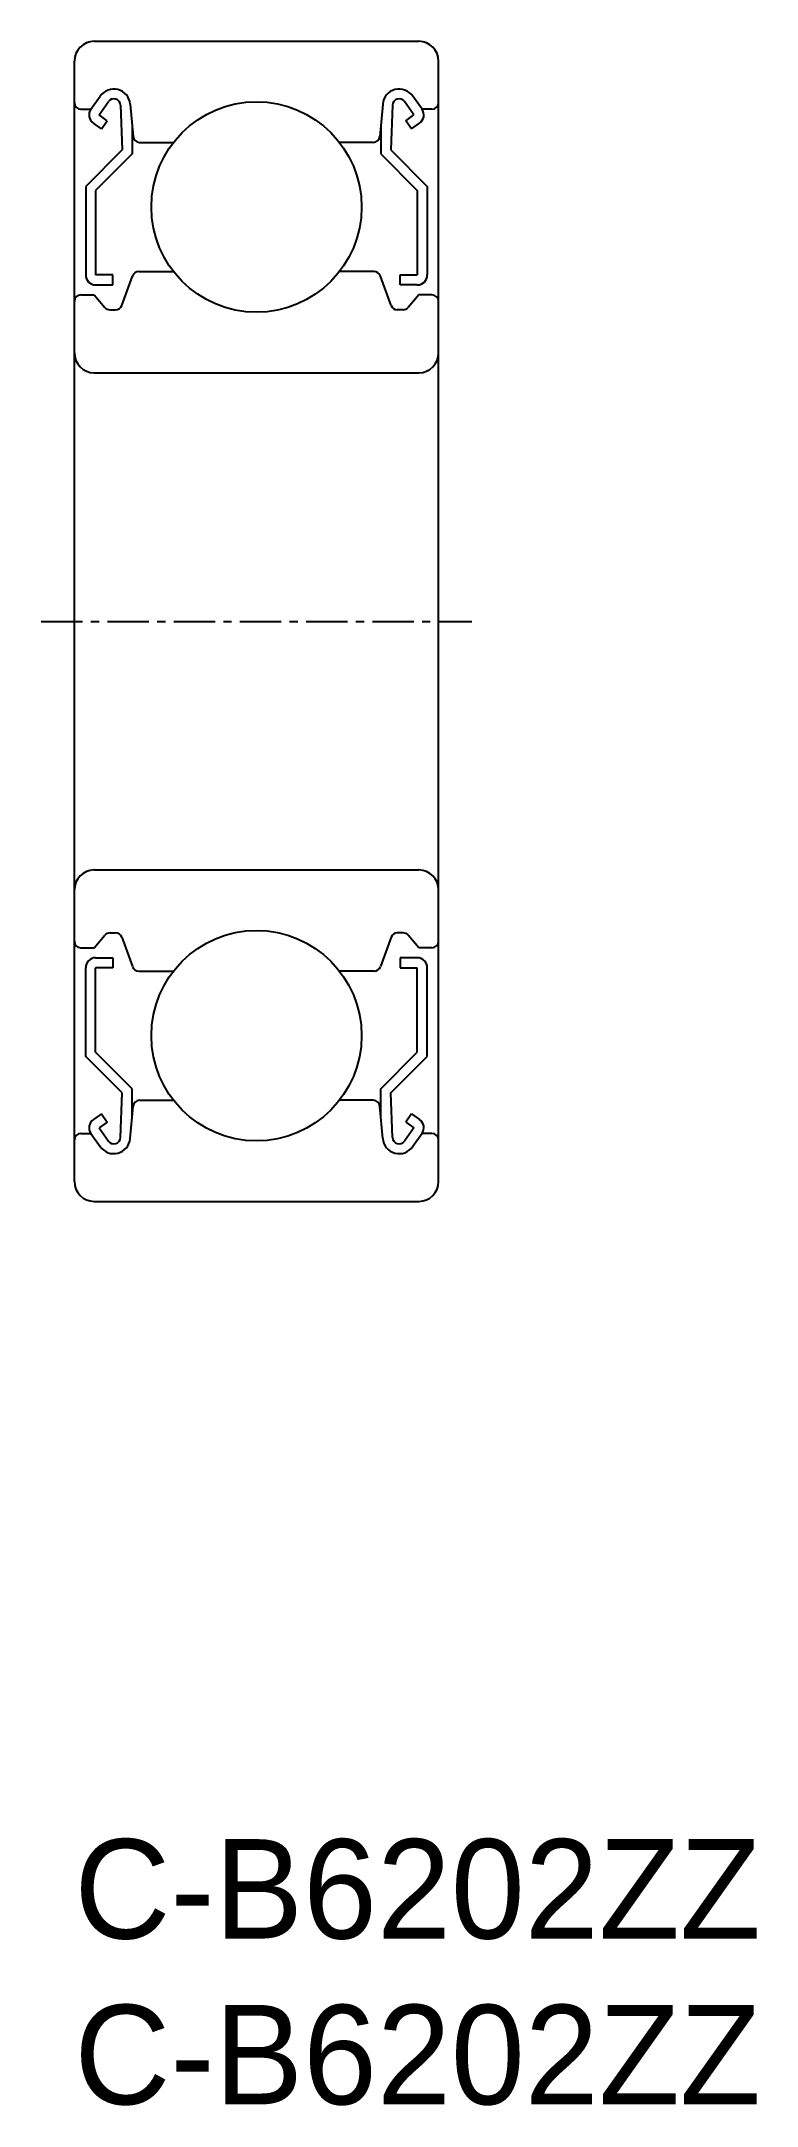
# Model space of a CAD drawing. Extents: x -1 to 20.6, y -8 to 54.2.
import ezdxf

# ---------------------------------------------------------------- set-up
doc = ezdxf.new("R2010")
doc.units = 0
doc.linetypes.add('CENTER', pattern=[2, 1.25, -0.25, 0.25, -0.25])
doc.layers.get('0').update_dxf_attribs({"linetype": 'CONTINUOUS'})
doc.layers.add('CENTER', color=1, linetype='CENTER')

msp = doc.modelspace()

# ---------------------------------------------------------------- linework, layer by layer
at = {"color": 7, "linetype": 'CONTINUOUS'}
for p, q in [((0.6, 54.24), (10.4, 54.24)), ((0, 19.84), (0, 53.64)), ((11, 19.84), (11, 53.64)), ((0.5, 52.19), (0.779, 52.587)), ((0.746, 52.018), (1.028, 52.42)), ((1.686, 52.344), (1.772, 51.372)), ((9.314, 52.344), (9.228, 51.372)), ((10.254, 52.018), (9.972, 52.42)), ((10.5, 52.19), (10.221, 52.587)), ((0.2, 52.19), (0.5, 52.19)), ((0.819, 51.6), (0.573, 51.772)), ((0.991, 51.845), (0.746, 52.018)), ((0.819, 51.6), (0.991, 51.845)), ((1.392, 52.313), (1.442, 50.964)), ((1.742, 51.711), (1.742, 50.84)), ((9.258, 51.711), (9.258, 50.84)), ((9.608, 52.313), (9.558, 50.964)), ((10.009, 51.845), (10.254, 52.018)), ((10.181, 51.6), (10.009, 51.845)), ((10.181, 51.6), (10.426, 51.772)), ((10.8, 52.19), (10.5, 52.19)), ((1.971, 51.19), (2.994, 51.19)), ((9.029, 51.19), (8.006, 51.19)), ((1.442, 50.964), (0.342, 49.864)), ((1.742, 50.84), (0.642, 49.74)), ((9.258, 50.84), (10.358, 49.74)), ((9.558, 50.964), (10.658, 49.864)), ((0.342, 49.864), (0.342, 47.19)), ((10.658, 49.864), (10.658, 47.19)), ((0.642, 49.74), (0.642, 47.19)), ((10.358, 49.74), (10.358, 47.19)), ((1.162, 47.19), (0.642, 47.19)), ((0.642, 46.89), (1.162, 46.89)), ((1.162, 46.89), (1.162, 47.19)), ((1.434, 46.272), (1.757, 47.159)), ((1.945, 47.29), (2.994, 47.29)), ((9.055, 47.29), (8.006, 47.29)), ((9.566, 46.272), (9.243, 47.159)), ((9.838, 47.19), (10.358, 47.19)), ((9.838, 46.89), (9.838, 47.19)), ((10.358, 46.89), (9.838, 46.89)), ((0.2, 46.59), (0.6, 46.59)), ((0.6, 46.59), (0.918, 46.212)), ((1.071, 46.14), (1.246, 46.14)), ((9.929, 46.14), (9.754, 46.14)), ((10.4, 46.59), (10.082, 46.212)), ((10.8, 46.59), (10.4, 46.59)), ((0.6, 44.24), (10.4, 44.24)), ((0, 36.74), (0, 36.74)), ((0.6, 29.24), (10.4, 29.24)), ((0, 28.49), (0, 28.49)), ((0.2, 26.89), (0.6, 26.89)), ((0.6, 26.89), (0.918, 27.269)), ((1.071, 27.34), (1.246, 27.34)), ((1.434, 27.209), (1.757, 26.322)), ((9.566, 27.209), (9.243, 26.322)), ((9.929, 27.34), (9.754, 27.34)), ((10.4, 26.89), (10.082, 27.269)), ((10.8, 26.89), (10.4, 26.89)), ((0.342, 23.616), (0.342, 26.29)), ((0.642, 26.59), (1.162, 26.59)), ((0.642, 23.74), (0.642, 26.29)), ((1.162, 26.29), (0.642, 26.29)), ((1.162, 26.59), (1.162, 26.29)), ((1.945, 26.19), (2.994, 26.19)), ((9.055, 26.19), (8.006, 26.19)), ((9.838, 26.59), (9.838, 26.29)), ((10.358, 26.59), (9.838, 26.59)), ((9.838, 26.29), (10.358, 26.29)), ((10.358, 23.74), (10.358, 26.29)), ((10.658, 23.616), (10.658, 26.29)), ((1.742, 22.64), (0.642, 23.74)), ((9.258, 22.64), (10.358, 23.74)), ((1.442, 22.516), (0.342, 23.616)), ((9.558, 22.516), (10.658, 23.616)), ((1.392, 21.168), (1.442, 22.516)), ((1.742, 21.769), (1.742, 22.64)), ((9.258, 21.769), (9.258, 22.64)), ((9.608, 21.168), (9.558, 22.516)), ((0.819, 21.88), (0.573, 21.709)), ((0.819, 21.88), (0.991, 21.635)), ((1.686, 21.136), (1.772, 22.108)), ((1.971, 22.29), (2.994, 22.29)), ((9.029, 22.29), (8.006, 22.29)), ((9.314, 21.136), (9.228, 22.108)), ((10.181, 21.88), (10.009, 21.635)), ((10.181, 21.88), (10.426, 21.709)), ((0.2, 21.29), (0.5, 21.29)), ((0.5, 21.29), (0.779, 20.893)), ((0.991, 21.635), (0.746, 21.462)), ((0.746, 21.462), (1.028, 21.06)), ((10.254, 21.462), (9.972, 21.06)), ((10.009, 21.635), (10.254, 21.462)), ((10.5, 21.29), (10.221, 20.893)), ((10.8, 21.29), (10.5, 21.29)), ((0.6, 19.24), (10.4, 19.24))]:
    msp.add_line(p, q, dxfattribs=at)
for centre in [(5.5, 49.24), (5.5, 24.24)]:
    msp.add_circle(centre, 3.175, dxfattribs=at)
for centre, radius, start, end in [((0.6, 53.64), 0.6, 90, 180), ((10.4, 53.64), 0.6, 0, 90), ((0.2, 52.39), 0.2, 180, 270), ((1.188, 52.3), 0.5, 5.06502, 144.93555), ((1.192, 52.305), 0.2, 2.13118, 144.93675), ((9.812, 52.3), 0.5, 35.06445, 174.93498), ((9.808, 52.305), 0.2, 35.06325, 177.86882), ((10.8, 52.39), 0.2, 270, 0), ((0.745, 52.018), 0.3, 144.93555, 235.03769), ((10.254, 52.018), 0.3, 304.96231, 35.06445), ((1.971, 51.39), 0.2, 185.06502, 270), ((9.029, 51.39), 0.2, 270, 354.93498), ((0.642, 47.19), 0.3, 180, 270), ((1.945, 47.09), 0.2, 90, 159.97033), ((9.055, 47.09), 0.2, 20.02967, 90), ((10.358, 47.19), 0.3, 270, 0), ((0.2, 46.39), 0.2, 90, 180), ((1.071, 46.34), 0.2, 219.99699, 270), ((1.246, 46.34), 0.2, 270, 339.97033), ((9.754, 46.34), 0.2, 200.02967, 270), ((9.929, 46.34), 0.2, 270, 320.00301), ((10.8, 46.39), 0.2, 0, 90), ((0.6, 44.84), 0.6, 180, 270), ((10.4, 44.84), 0.6, 270, 0), ((0.6, 28.64), 0.6, 90, 180), ((10.4, 28.64), 0.6, 0, 90), ((0.2, 27.09), 0.2, 180, 270), ((1.071, 27.14), 0.2, 90, 140.00301), ((1.246, 27.14), 0.2, 20.02967, 90), ((9.754, 27.14), 0.2, 90, 159.97033), ((9.929, 27.14), 0.2, 39.99699, 90), ((10.8, 27.09), 0.2, 270, 0), ((0.642, 26.29), 0.3, 90, 180), ((1.945, 26.39), 0.2, 200.02967, 270), ((9.055, 26.39), 0.2, 270, 339.97033), ((10.358, 26.29), 0.3, 0, 90), ((1.971, 22.09), 0.2, 90, 174.93498), ((9.029, 22.09), 0.2, 5.06502, 90), ((0.2, 21.09), 0.2, 90, 180), ((0.745, 21.463), 0.3, 124.96231, 215.06445), ((10.254, 21.463), 0.3, 324.93555, 55.03769), ((10.8, 21.09), 0.2, 0, 90), ((1.188, 21.18), 0.5, 215.06445, 354.93498), ((1.192, 21.175), 0.2, 215.06325, 357.86882), ((9.812, 21.18), 0.5, 185.06502, 324.93555), ((9.808, 21.175), 0.2, 182.13118, 324.93675), ((0.6, 19.84), 0.6, 180, 270), ((10.4, 19.84), 0.6, 270, 0)]:
    msp.add_arc(centre, radius, start, end, dxfattribs=at)
at = {"layer": 'CENTER', "color": 1, "linetype": 'CENTER'}
msp.add_line((-1, 36.74), (12, 36.74), dxfattribs=at)

# ---------------------------------------------------------------- texts
at = {"color": 7, "linetype": 'CONTINUOUS'}
for p in [(0, -3), (0, -8)]:
    msp.add_text('C-B6202ZZ', height=3, dxfattribs=at).set_placement(p)

doc.saveas('drawing.dxf')
